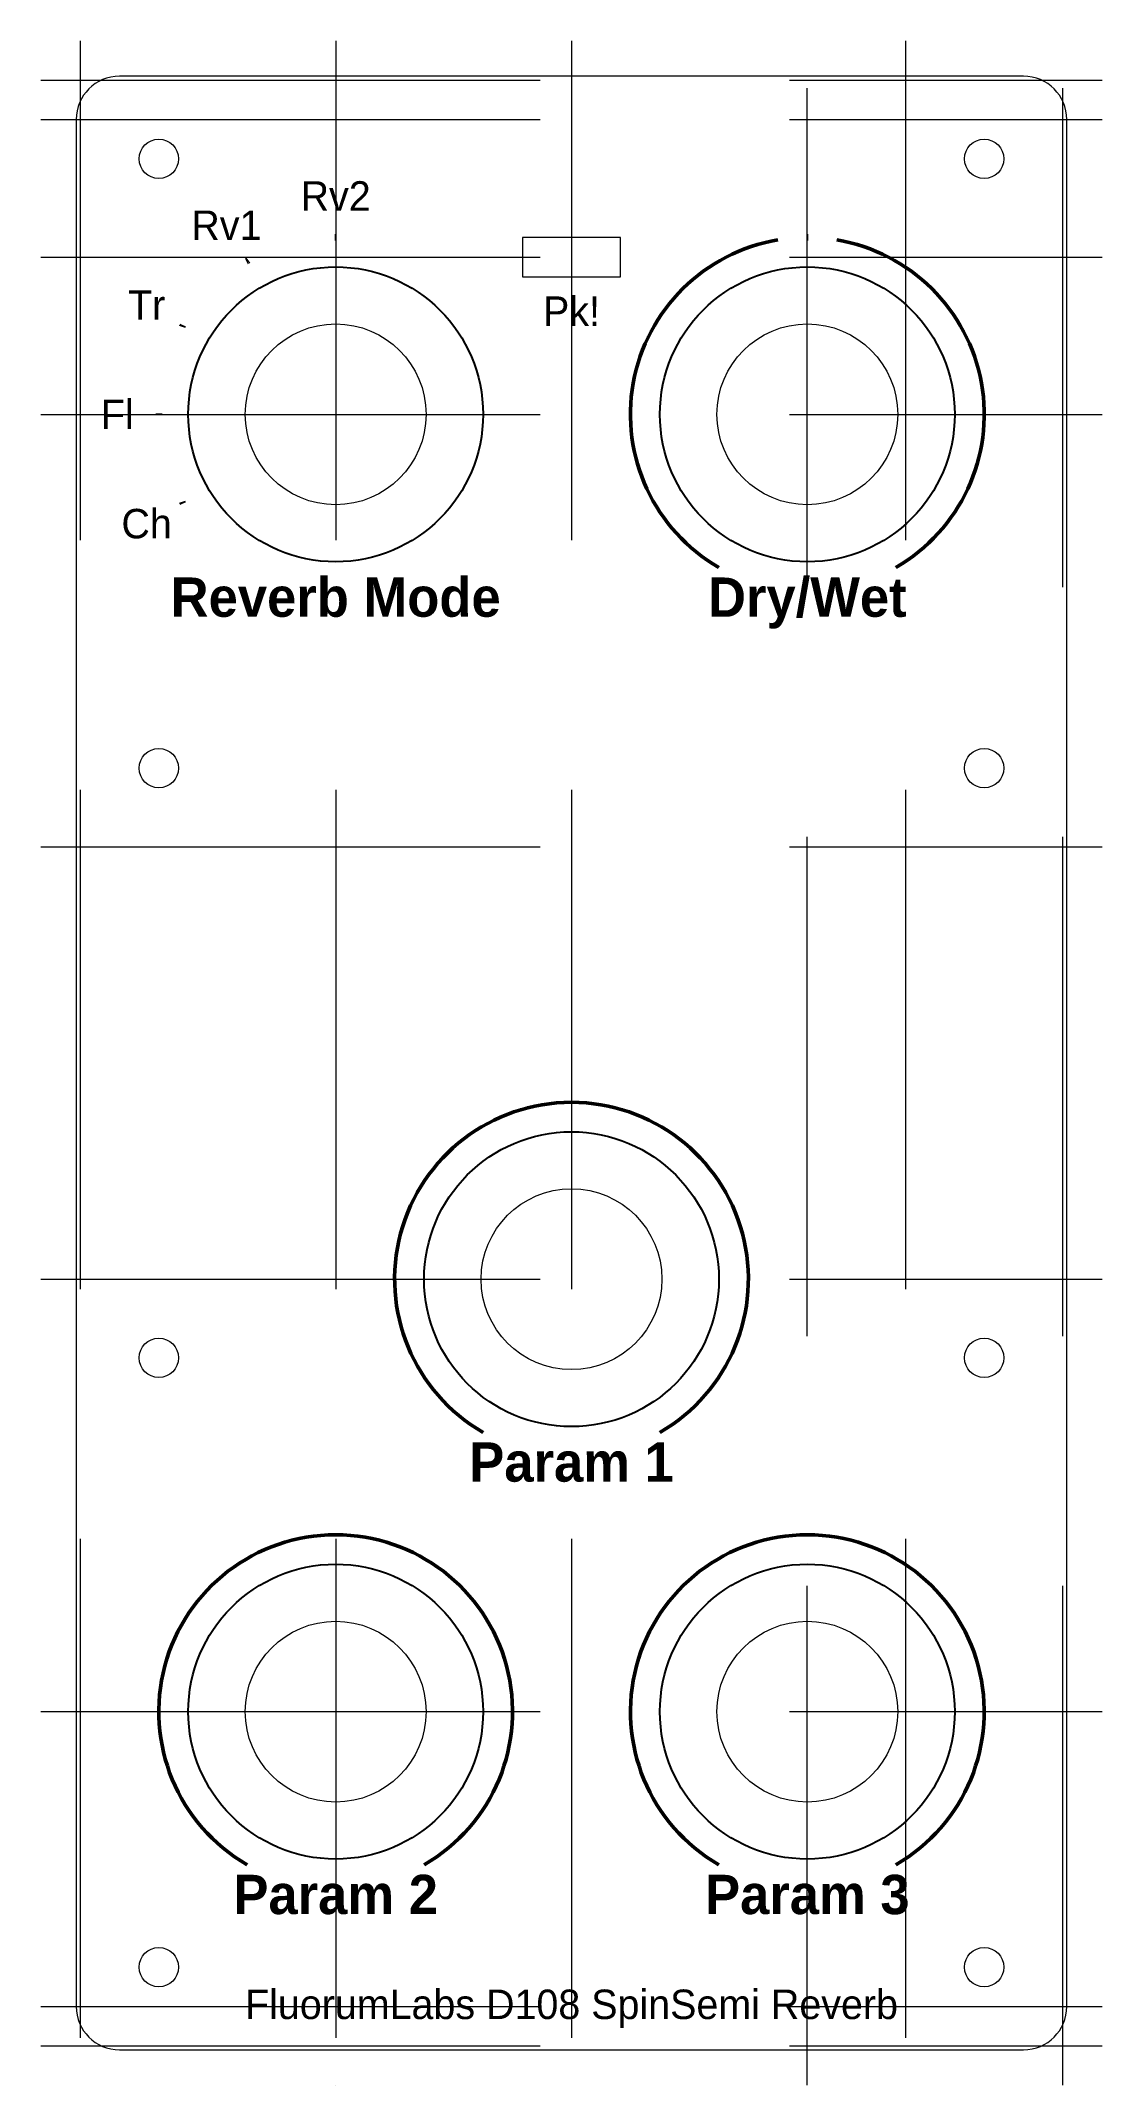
# Model space of a CAD drawing. Header units: millimetres. Extents: x -2 to 52, y -2 to 102.
import ezdxf
from ezdxf.enums import TextEntityAlignment as Align

# ---------------------------------------------------------------- set-up
doc = ezdxf.new("R2010")
doc.units = ezdxf.units.MM
doc.linetypes.add('DASHEDX2', pattern=[38.1, 25.4, -12.7])
for name, color, linetype, lineweight, true_color in [('Cut', 5, 'CONTINUOUS', 5, 0x0000ff), ('Fill', 7, 'CONTINUOUS', 20, 0x000000), ('Guide Panel', 94, 'DASHEDX2', 5, 0x008000), ('Helpers', 2, 'CONTINUOUS', 25, 0xffff00)]:
    doc.layers.add(name, color=color, linetype=linetype, lineweight=lineweight, true_color=true_color)
doc.styles.add('textstyle0', font='')
doc.styles.add('textstyle28', font='')
doc.styles.add('textstyle29', font='')
doc.styles.add('textstyle3', font='')
doc.styles.add('textstyle30', font='')
doc.styles.add('textstyle31', font='')
doc.styles.add('textstyle32', font='')
doc.styles.add('textstyle4', font='')
doc.styles.add('textstyle5', font='')
doc.styles.add('textstyle6', font='')
doc.styles.add('textstyle7', font='')
doc.styles.add('textstyle9', font='')
doc.styles.get('textstyle0').set_extended_font_data('Ubuntu')
doc.styles.get('textstyle28').set_extended_font_data('Ubuntu')
doc.styles.get('textstyle29').set_extended_font_data('Ubuntu')
doc.styles.get('textstyle3').set_extended_font_data('Ubuntu')
doc.styles.get('textstyle30').set_extended_font_data('Ubuntu', bold=True)
doc.styles.get('textstyle31').set_extended_font_data('Ubuntu')
doc.styles.get('textstyle32').set_extended_font_data('Ubuntu')
doc.styles.get('textstyle4').set_extended_font_data('Ubuntu')
doc.styles.get('textstyle5').set_extended_font_data('Ubuntu', bold=True)
doc.styles.get('textstyle6').set_extended_font_data('Ubuntu', bold=True)
doc.styles.get('textstyle7').set_extended_font_data('Ubuntu', bold=True)
doc.styles.get('textstyle9').set_extended_font_data('Ubuntu', bold=True)

msp = doc.modelspace()

# ---------------------------------------------------------------- linework, layer by layer
at = {"layer": 'Cut'}
for p, q in [((48, 100.2), (2, 100.2)), ((-0.2, 98), (-0.2, 2)), ((50.2, 2), (50.2, 98)), ((27.5, 92), (22.5, 92)), ((22.5, 92), (22.5, 90)), ((27.5, 90), (27.5, 92)), ((22.5, 90), (27.5, 90)), ((2, -0.2), (48, -0.2))]:
    msp.add_line(p, q, dxfattribs=at)
for centre, radius in [((4, 96), 1), ((46, 96), 1), ((13, 83), 4.6), ((37, 83), 4.6), ((4, 65), 1), ((46, 65), 1), ((25, 39), 4.6), ((4, 35), 1), ((46, 35), 1), ((13, 17), 4.6), ((37, 17), 4.6), ((4, 4), 1), ((46, 4), 1)]:
    msp.add_circle(centre, radius, dxfattribs=at)
for centre, start, end in [((2, 98), 90, 180), ((48, 98), 0, 90), ((2, 2), 180, 270), ((48, 2), 270, 0)]:
    msp.add_arc(centre, 2.2, start, end, dxfattribs=at)
at = {"layer": 'Fill', "lineweight": 100}
for centre, start, end in [((13, 83), 89.6817, 90.3183), ((37, 83), 89.6817, 90.3183), ((13, 83), 119.6817, 120.3183), ((13, 83), 149.6817, 150.3183), ((13, 83), 179.6817, 180.3183), ((13, 83), 209.6817, 210.3183)]:
    msp.add_arc(centre, 9, start, end, dxfattribs=at)
at = {"layer": 'Fill', "lineweight": 50}
for centre, start, end in [((37, 83), 99.5941, 240), ((37, 83), 300, 80.4059), ((25, 39), 300, 240), ((13, 17), 300, 240), ((37, 17), 300, 240)]:
    msp.add_arc(centre, 9, start, end, dxfattribs=at)
at = {"layer": 'Guide Panel'}
for p, q in [((0, 102), (0, -2)), ((13, 102), (13, -2)), ((25, 102), (25, -2)), ((37, -2), (37, 102)), ((42, 102), (42, -2)), ((50, -2), (50, 102)), ((-2, 100), (52, 100)), ((-2, 98), (52, 98)), ((-2, 91), (52, 91)), ((-2, 83), (52, 83)), ((-2, 61), (52, 61)), ((-2, 39), (52, 39)), ((-2, 17), (52, 17)), ((-2, 2), (52, 2)), ((-2, 0), (52, 0)), ((13, -2), (13, -2))]:
    msp.add_line(p, q, dxfattribs=at)
at = {"layer": 'Helpers'}
for centre in [(13, 83), (37, 83), (25, 39), (13, 17), (37, 17)]:
    msp.add_circle(centre, 7.5, dxfattribs=at)

# ---------------------------------------------------------------- texts
at = {"layer": 'Fill'}
for s, style, p in [('Rv2', 'textstyle31', (13, 94.11)), ('Rv1', 'textstyle32', (7.44, 92.62)), ('Tr', 'textstyle0', (3.38, 88.56)), ('Fl', 'textstyle28', (1.89, 83)), ('Ch', 'textstyle29', (3.38, 77.44)), ('FluorumLabs D108 SpinSemi Reverb', 'textstyle3', (25, 2.11))]:
    msp.add_text(s, height=1.5, dxfattribs=dict(at, style=style)).set_placement(p, align=Align.MIDDLE_CENTER)
for s, height, style, p in [('Pk!', 1.5, 'textstyle4', (25, 89)), ('Reverb Mode', 2, 'textstyle30', (13, 74.7)), ('Dry/Wet', 2, 'textstyle9', (37, 74.7)), ('Param 1', 2, 'textstyle5', (25, 30.7)), ('Param 2', 2, 'textstyle6', (13, 8.7)), ('Param 3', 2, 'textstyle7', (37, 8.7))]:
    msp.add_text(s, height=height, dxfattribs=dict(at, style=style)).set_placement(p, align=Align.TOP_CENTER)

doc.saveas('drawing.dxf')
